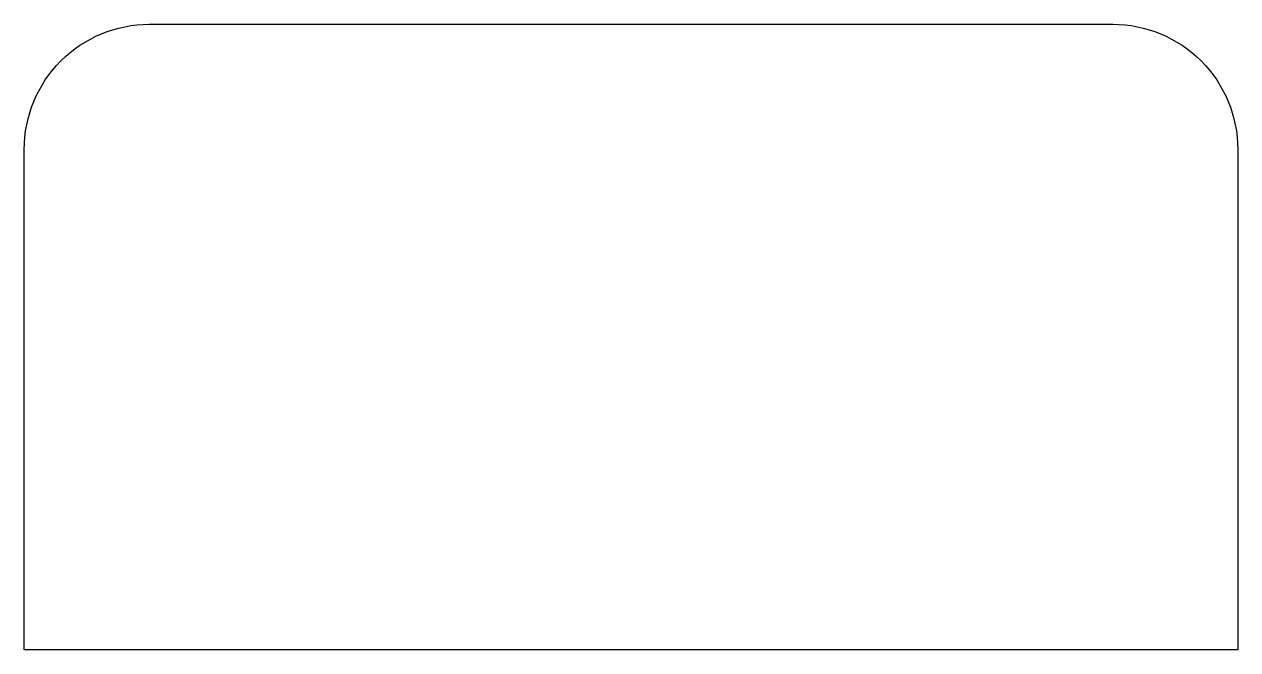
# Model space of a CAD drawing. Extents: x 0 to 262, y 0 to 135.
import ezdxf

# ---------------------------------------------------------------- set-up
doc = ezdxf.new("R2010")
doc.units = 0
doc.layers.get('0').update_dxf_attribs({"color": 2, "linetype": 'CONTINUOUS'})

msp = doc.modelspace()

# ---------------------------------------------------------------- linework, layer by layer
at = {"color": 2, "linetype": 'CONTINUOUS'}
msp.add_lwpolyline([(0, 0), (0, 108, -0.414214), (27, 135), (235, 135, -0.414214), (262, 108), (262, 0)], format="xyb", close=True, dxfattribs=at)

doc.saveas('drawing.dxf')
